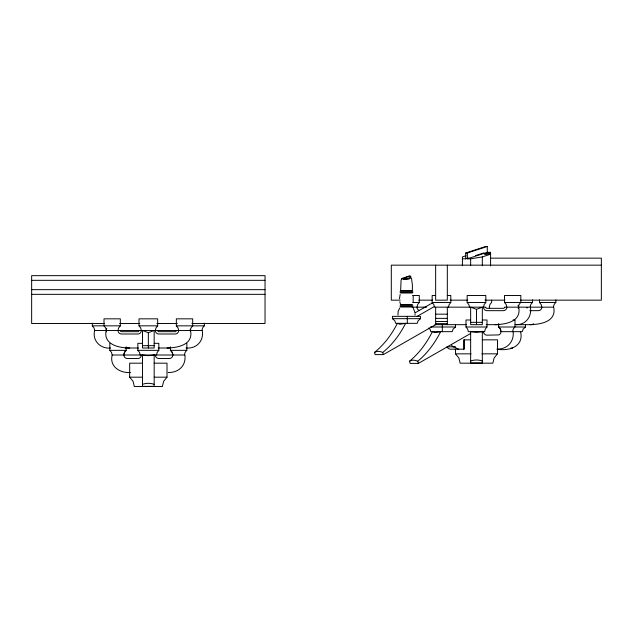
<?xml version="1.0" encoding="UTF-8"?>
<svg xmlns="http://www.w3.org/2000/svg" width="633" height="633" viewBox="0 0 633 633"><rect width="100%" height="100%" fill="white"/><g stroke="black" fill="none" stroke-linecap="round" stroke-linejoin="round"><path stroke-width="0.95" d="M399.47 298.839L400.135 294.416M141.341 355.01A3.497 3.497 0 0 1 137.844 358.507L127.336 358.507A3.497 3.497 0 0 1 123.839 355.01L124.479 352.415L126.173 350.342L126.173 346.837M156.509 355.01L157.158 352.415L158.843 350.342L158.843 343.339L154.175 343.339M168.18 372.513C179.321 372.75 186.877 364.822 184.694 353.673C185.026 352.367 185.793 351.18 186.854 350.342L186.854 343.339M186.055 348.008C196.776 349.012 204.538 340.467 202.069 329.833C202.283 328.274 203.122 326.81 204.356 325.837L204.356 323.21M448.48 307.163L449.129 304.568L450.815 302.495L450.815 295.492L447.317 295.492M530.169 324.666C541.239 324.397 557.135 321.469 553.558 306.491C553.772 304.932 554.603 303.476 555.837 302.495L555.837 299.868M414.955 315.115L415.098 313.857M410.421 276.217L408.768 276.217L402.177 278.37C397.983 281.946 409.757 274.722 410.421 276.217C413.903 278.947 402.643 280.87 403.83 278.37M401.077 280.118L400.642 290.674L412.312 290.674L412.415 285.38L411.545 278.385M413.183 301.814L413.183 295.864M106.708 328.527C101.699 344.036 117.912 347.952 129.67 348.008M399.787 307.947L398.117 311.333L397.991 315.115M106.597 331.842A3.497 3.497 0 0 1 106.336 330.505L105.687 327.91L104.002 325.837L104.002 318.834L120.333 318.834L120.333 325.837L118.648 327.91L117.999 330.505A3.497 3.497 0 0 0 121.504 334.002L137.844 334.002A3.497 3.497 0 0 0 141.341 330.505L140.692 327.91L139.007 325.837L139.007 318.834L157.68 318.834L157.68 325.837L155.987 327.91L155.346 330.505A3.497 3.497 0 0 0 158.843 334.002L175.183 334.002A3.497 3.497 0 0 0 178.68 330.505L178.039 327.91L176.346 325.837L176.346 318.834L192.685 318.834L192.685 325.837L191 327.91L190.351 330.505A3.497 3.497 0 0 1 190.288 331.186M154.175 363.176L167.009 363.176L167.009 377.181L163.638 381.327L162.349 386.518L134.338 386.518L133.049 381.327L129.67 377.181L129.67 363.176L142.504 363.176M412.581 295.492L419.307 295.492L419.307 302.495L417.622 304.568L416.973 307.163A3.497 3.497 0 0 0 419.141 310.399M469.488 307.163L468.839 304.568L467.154 302.495L467.154 295.492L485.827 295.492L485.827 302.495L484.134 304.568L483.493 307.163A3.497 3.497 0 0 0 486.991 310.668L503.33 310.668A3.497 3.497 0 0 0 506.827 307.163L506.186 304.568L504.493 302.495L504.493 295.492L520.832 295.492L520.832 302.495C519.598 303.476 518.767 304.932 518.554 306.491C522.122 321.469 506.226 324.397 495.156 324.666M482.322 319.997L486.991 319.997L486.991 327L485.305 329.073L484.656 331.668L468.317 331.668L467.676 329.073L465.991 327L465.991 319.997L470.651 319.997M532.503 299.868L532.503 302.495C531.269 303.476 530.43 304.932 530.225 306.491C532.503 315.812 526.039 325.03 516.164 324.666M482.322 339.842L497.491 339.842L497.491 353.839L494.12 357.985L492.83 363.176L460.151 363.176L458.862 357.985L455.483 353.839L455.483 349.171L455.08 349.123M420.502 318.676L418.112 320.749L417.202 323.344L395.744 323.344L394.834 320.749L392.444 318.676L392.444 316.342L420.502 316.342L420.502 318.676L392.444 318.676M455.507 324.666L455.507 327L453.117 329.073L452.207 331.668L430.756 331.668L430.218 329.69L428.81 327.949M525.525 324.666L525.525 327L523.135 329.073L522.225 331.668L500.996 331.668A3.497 3.497 0 0 1 498.836 334.904L486.991 335.174A3.497 3.497 0 0 1 483.493 331.668M414.947 312.916L432.932 302.614M417.202 316.342L434.333 306.538M374.499 352.431A15.168 9.946 60.2 0 1 382.751 352.431A102.633 72.573 -90 0 0 405.65 323.344L400.001 324.27L397.397 323.344A102.633 72.573 -90 0 1 374.499 352.431L375.116 354.591L383.369 354.591L435.646 324.666L435.646 307.163M409.511 361.237A15.168 9.946 60.2 0 1 417.756 361.237A104.152 73.642 -90 0 0 440.655 331.668L435.029 332.578L432.402 331.668A104.152 73.642 90 0 1 409.511 361.237L410.129 363.397L418.381 363.397L470.651 333.472M533.611 323.732L531.957 324.666L515.151 324.666M496.952 349.171C508.797 351.394 524.179 346.678 520.571 331.668M148.344 332.673L154.175 330.505L154.175 348.008L142.504 348.008L142.504 330.505L148.344 332.673L148.344 348.008M476.491 309.331L482.322 307.163L482.322 324.666L470.651 324.666L470.651 307.163L476.491 309.331L476.491 324.666M462.406 258.826L465.706 258.826L465.706 252.986L485.622 246.482L487.275 246.482L487.275 252.322L467.352 258.826L467.352 252.986L487.275 246.482M466.07 255.724L462.406 256.919L462.406 265.765M403.743 279.05L406.346 278.204M465.706 258.826L468.42 257.94M475.668 255.574L483.81 252.907M403.664 279.62L410.603 277.349M467.352 258.826L470.651 258.826L482.322 256.919L490.575 254.221M154.175 355.01L148.344 355.651L142.504 355.01M482.322 331.668L476.491 332.317L470.651 331.668M490.575 253.556L484.743 254.608L484.743 253.841L490.575 252.986M497.261 349.02C507.769 349.527 515.112 340.459 512.841 330.339C513.173 329.025 513.941 327.839 515.001 327L515.001 319.997L513.078 319.997M167.009 348.008C178.395 347.826 194.529 344.455 190.169 329.168M487.275 252.322L490.575 252.322L490.575 265.955M465.706 252.986L467.352 252.986M490.575 258.153L601.35 258.153L601.35 300.161L520.484 300.161M601.35 265.156L391.305 265.156L391.305 300.161L400.183 300.161M31.65 280.324L265.037 280.324M31.65 289.661L265.037 289.661M400.056 291.259L412.89 291.259M400.056 292.422L412.89 292.422M400.642 293.008L412.312 293.008M31.65 294.329L265.037 294.329M435.646 295.492L432.149 295.492L432.149 302.495L433.834 304.568L434.483 307.163L485.827 307.163A1.163 1.163 0 0 0 486.991 308.334L503.33 308.334A1.163 1.163 0 0 0 504.493 307.163L553.503 307.163M418.737 300.161L432.719 300.161M450.063 300.161L467.716 300.161M484.989 300.161L504.952 300.161M412.581 302.495L419.307 302.495M432.149 302.495L450.815 302.495M467.154 302.495L485.827 302.495M504.493 302.495L532.503 302.495M539.506 299.868L539.506 302.495L555.837 302.495M412.312 304.679L400.642 304.679L399.771 301.814M400.056 305.256L412.89 305.256M400.056 306.427L412.89 306.427M400.642 307.005L412.312 307.005M412.115 307.163L426.697 307.163M526.727 307.804L527.55 307.804M529.805 310.668L538.335 310.668A3.497 3.497 0 0 0 541.84 307.163L541.191 304.568L539.506 302.495M435.646 314.166L447.317 314.166M435.646 318.367L447.317 318.367M435.646 321.517L447.317 321.517M470.651 322.332L482.322 322.332M104.35 323.503L31.65 323.503L31.65 275.656L265.037 275.656L265.037 323.503L191.854 323.503M119.661 323.503L139.782 323.503M156.897 323.503L177.319 323.503M435.646 323.621L447.317 323.621M434.879 324.666L466.489 324.666M486.191 324.666L498.764 324.666M92.331 323.21L92.331 325.837L120.333 325.837M139.007 325.837L157.68 325.837M176.346 325.837L204.356 325.837M430.242 327L455.507 327M465.991 327L486.991 327M525.525 327L498.662 327L498.662 323.503M92.331 325.837L94.016 327.91L94.665 330.505L202.022 330.505M470.651 339.842L463.736 339.842L463.736 349.171M142.504 343.339L137.844 343.339L137.844 350.342L139.529 352.415L140.17 355.01M142.504 345.673L154.175 345.673M458.806 349.171A7.367 5.206 90 0 1 455.095 346.837L446.843 346.837A7.367 5.206 90 0 0 450.561 349.171L464.282 349.171L464.282 339.842M110.625 348.008C100.702 349.202 91.92 340.609 94.665 330.505M125.318 348.008L138.516 348.008M158.171 348.008L170.514 348.008M510.815 348.126L512.651 348.126M109.833 343.339L109.833 350.342L126.173 350.342A6.124 6.124 0 0 0 123.839 355.01M137.844 350.342L158.843 350.342M186.854 350.342L170.514 350.342L170.514 346.837M455.483 353.839L471.118 353.839M481.863 353.839L497.491 353.839M109.833 350.342L111.519 352.415L112.168 355.01L184.519 355.01M130.438 372.513C120.135 373.264 109.224 366.713 112.168 355.01M129.67 377.181L142.449 377.181M154.238 377.181L167.009 377.181M402.177 278.37L402.889 278.401M413.167 307.947L415.058 312.583M518.118 305.185L518.498 307.163A3.497 3.497 0 0 1 518.229 308.5M417.756 361.237L418.381 363.397M382.751 352.431L383.369 354.591M172.849 355.01L172.2 352.415L170.514 350.342A6.124 6.124 0 0 1 172.849 355.01A3.497 3.497 0 0 1 169.343 358.507L158.843 358.507A3.497 3.497 0 0 1 155.346 355.01M491.659 300.161L491.659 302.495A6.124 6.124 0 0 0 489.325 307.163A3.497 3.497 0 0 0 489.594 308.5M482.322 256.919L482.322 265.765M482.322 331.249L482.322 363.018L470.651 363.018L470.651 331.518M470.651 258.826L470.651 265.71M447.317 265.156L447.317 300.161L435.646 300.161L435.646 265.156M447.317 307.163L447.317 324.666M442.309 324.666L442.309 331.668M407.296 316.342L407.296 323.344M154.175 354.535L154.175 386.359L142.504 386.359L142.504 354.535M142.504 384.326A15.168 13.198 0 0 1 154.175 384.326M176.346 330.505A1.163 1.163 0 0 1 175.183 331.668L158.843 331.668A1.163 1.163 0 0 1 157.68 330.505M120.333 330.505A1.163 1.163 0 0 0 121.504 331.668L137.844 331.668A1.163 1.163 0 0 0 139.007 330.505M455.095 346.837A4.122 2.912 -90 0 1 451.384 344.502M423.975 307.163A3.497 3.497 0 0 1 423.912 307.844M470.651 360.992A15.168 13.198 0 0 1 482.322 360.992M499.168 327.451L498.662 327A6.124 6.124 0 0 1 500.996 331.668L500.347 329.073L499.168 327.451"/></g></svg>
